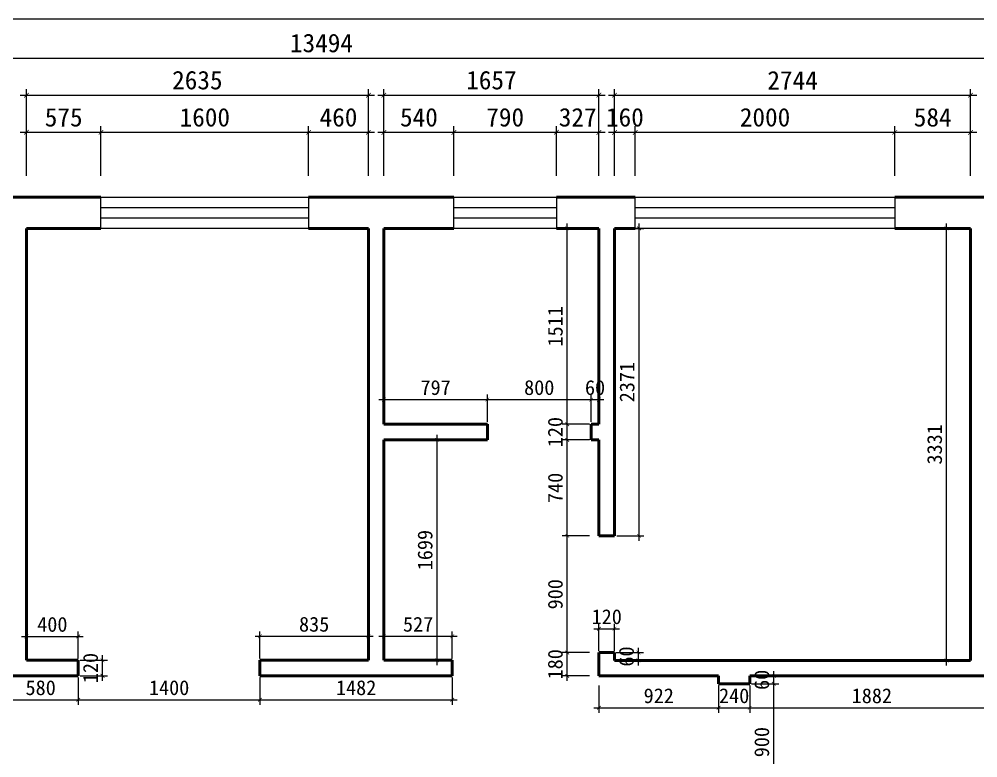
# Model space of a CAD drawing. Header units: millimetres. Extents: x 0 to 67000, y -21025 to -3421.
# Drawn here: x 7641 to 15028, y -12153 to -6458 of the extents above; entities that cross this region are included whole.
import ezdxf

# ---------------------------------------------------------------- set-up
doc = ezdxf.new("R2010")
doc.units = ezdxf.units.MM
doc.layers.get('0').update_dxf_attribs({"lineweight": 13})
for name, color, linetype in [('00图框', 7, 'Continuous'), ('SH-尺寸标注', 32, 'Continuous'), ('图框', 4, 'Continuous')]:
    doc.layers.add(name, color=color, linetype=linetype)
doc.layers.add('BS-非承重墙', color=7, linetype='Continuous', lineweight=50)
doc.layers.add('DS-门窗', color=7, linetype='Continuous', lineweight=13)
doc.styles.get("Standard").update_dxf_attribs({"font": 'SimSun.ttf'})
doc.dimstyles.new('D_16_1.5', dxfattribs={"dimtxt": 114.285719, "dimasz": 28.57143, "dimexe": 38.09524, "dimexo": 0, "dimgap": 0, "dimtad": 1, "dimdec": 0, "dimzin": 1, "dimdsep": 46, "dimtxsty": 'Standard', "dimblk": 'ARCHTICK', "dimcen": 0.09, "dimdle": 38.09524, "dimclrd": 252, "dimclre": 252, "dimclrt": 134, "dimadec": 0, "dimazin": 0, "dimtfac": 1, "dimtdec": 4, "dimtix": 1, "dimtmove": 2, "dimatfit": 3, "dimfxl": 171.428579, "dimfxlon": 1, "dimtolj": 1, "dimtzin": 0, "dimlwd": 9, "dimlwe": 9, "dimarcsym": 0})
doc.dimstyles.new('D_20_2.35', dxfattribs={"dimtxt": 142.857143, "dimasz": 35.714286, "dimexe": 47.619048, "dimexo": 0, "dimgap": 0, "dimtad": 1, "dimdec": 0, "dimzin": 1, "dimdsep": 46, "dimtxsty": 'Standard', "dimblk": 'ARCHTICK', "dimcen": 0.09, "dimdle": 47.619048, "dimclrd": 252, "dimclre": 252, "dimclrt": 134, "dimadec": 0, "dimazin": 0, "dimtfac": 1, "dimtdec": 4, "dimtix": 1, "dimtmove": 2, "dimatfit": 3, "dimfxl": 335.714273, "dimfxlon": 1, "dimtolj": 1, "dimtzin": 0, "dimlwd": 9, "dimlwe": 9, "dimarcsym": 0})

# ---------------------------------------------------------------- blocks, each defined once
blk = doc.blocks.new('_Frame133990009')
at = {"layer": '00图框', "color": 7, "linetype": 'Continuous', "ltscale": 2, "flags": 128}
blk.add_lwpolyline([(-39567, -30715), (-1, -30715), (-1, -2147), (-39567, -2147), (-39567, -30715)], dxfattribs=at)
blk = doc.blocks.new('WINDOW_04707b7ab295c4109f17f36e469b074f_8bf7001e8d1a4dbb83fa052754e9e71a')
at = {"layer": 'DS-门窗', "color": 60, "linetype": 'Continuous', "ltscale": 2}
for p, q in [((-1705, 5335), (-105, 5335)), ((-1705, 5095), (-1705, 5335)), ((-105, 5335), (-105, 5095)), ((-1705, 5255), (-105, 5255)), ((-1705, 5175), (-105, 5175)), ((-105, 5095), (-1705, 5095))]:
    blk.add_line(p, q, dxfattribs=at)
blk = doc.blocks.new('WINDOW_d84b6ebc0626bfc3fe963bb6747bbbc2_da16f9c558224019a64558b7d36323de')
at = {"layer": 'DS-门窗', "color": 60, "linetype": 'Continuous', "ltscale": 2}
for p, q in [((2412, 5335), (4412, 5335)), ((2412, 5095), (2412, 5335)), ((4412, 5335), (4412, 5095)), ((2412, 5255), (4412, 5255)), ((2412, 5175), (4412, 5175)), ((4412, 5095), (2412, 5095))]:
    blk.add_line(p, q, dxfattribs=at)
blk = doc.blocks.new('WINDOW_056332da3f0b9930f582464c6ce3c43e_68a109dd874d4c05a51f29bf0351cec9')
at = {"layer": 'DS-门窗', "color": 60, "linetype": 'Continuous', "ltscale": 2}
for p, q in [((1014.5935, 5335), (1804.5935, 5335)), ((1014.5935, 5095), (1014.5935, 5335)), ((1804.5935, 5335), (1804.5935, 5095)), ((1014.5935, 5255), (1804.5935, 5255)), ((1014.5935, 5175), (1804.5935, 5175)), ((1804.5935, 5095), (1014.5935, 5095))]:
    blk.add_line(p, q, dxfattribs=at)
blk = doc.blocks.new('_ArchTick')
at = {"color": 0, "linetype": 'ByBlock', "const_width": 0.15}
blk.add_lwpolyline([(-0.5, -0.5), (0.5, 0.5)], dxfattribs=at)
blk = doc.blocks.new('*D156')
at = {"layer": 'Defpoints', "color": 0}
for p in [(16717.8, -6757.8), (3223.6, -7093.5), (16717.8, -7093.5)]:
    blk.add_point(p, dxfattribs=at)
at = {"layer": 'SH-尺寸标注', "color": 252, "linetype": 'Continuous', "lineweight": 9}
for p, q in [((3223.6, -7093.5), (3223.6, -6710.2)), ((16717.8, -7093.5), (16717.8, -6710.2)), ((3175.9, -6757.8), (16765.4, -6757.8))]:
    blk.add_line(p, q, dxfattribs=at)
at = {"layer": 'SH-尺寸标注', "color": 252, "lineweight": 9, "xscale": 35.71428581050463, "yscale": 35.71428581050463, "zscale": 35.71428581050463, "rotation": 180}
blk.add_blockref('_ArchTick', (3223.6, -6757.8), dxfattribs=at)
at = {"layer": 'SH-尺寸标注', "color": 252, "lineweight": 9, "xscale": 35.71428581050463, "yscale": 35.71428581050463, "zscale": 35.71428581050463}
blk.add_blockref('_ArchTick', (16717.8, -6757.8), dxfattribs=at)
at = {"layer": 'SH-尺寸标注', "color": 134, "insert": (9970.7, -6642.5), "char_height": 142.86, "attachment_point": 5}
blk.add_mtext('\\A1;13494', dxfattribs=at)
blk = doc.blocks.new('*D142')
at = {"layer": 'Defpoints', "color": 0}
for p in [(10331.8, -7044.1), (7696.8, -7379.8), (10331.8, -7379.8)]:
    blk.add_point(p, dxfattribs=at)
at = {"layer": 'SH-尺寸标注', "color": 252, "linetype": 'Continuous', "lineweight": 9}
for p, q in [((7696.8, -7379.8), (7696.8, -6996.5)), ((10331.8, -7379.8), (10331.8, -6996.5)), ((7649.2, -7044.1), (10379.4, -7044.1))]:
    blk.add_line(p, q, dxfattribs=at)
at = {"layer": 'SH-尺寸标注', "color": 252, "lineweight": 9, "xscale": 35.71428581050463, "yscale": 35.71428581050463, "zscale": 35.71428581050463, "rotation": 180}
blk.add_blockref('_ArchTick', (7696.8, -7044.1), dxfattribs=at)
at = {"layer": 'SH-尺寸标注', "color": 252, "lineweight": 9, "xscale": 35.71428581050463, "yscale": 35.71428581050463, "zscale": 35.71428581050463}
blk.add_blockref('_ArchTick', (10331.8, -7044.1), dxfattribs=at)
at = {"layer": 'SH-尺寸标注', "color": 134, "insert": (9014.3, -6928.8), "char_height": 142.86, "attachment_point": 5}
blk.add_mtext('\\A1;2635', dxfattribs=at)
blk = doc.blocks.new('*D141')
at = {"layer": 'Defpoints', "color": 0}
for p in [(12108.8, -7044.1), (10451.8, -7379.8), (12108.8, -7379.8)]:
    blk.add_point(p, dxfattribs=at)
at = {"layer": 'SH-尺寸标注', "color": 252, "linetype": 'Continuous', "lineweight": 9}
for p, q in [((10451.8, -7379.8), (10451.8, -6996.5)), ((12108.8, -7379.8), (12108.8, -6996.5)), ((10404.2, -7044.1), (12156.4, -7044.1))]:
    blk.add_line(p, q, dxfattribs=at)
at = {"layer": 'SH-尺寸标注', "color": 252, "lineweight": 9, "xscale": 35.71428581050463, "yscale": 35.71428581050463, "zscale": 35.71428581050463, "rotation": 180}
blk.add_blockref('_ArchTick', (10451.8, -7044.1), dxfattribs=at)
at = {"layer": 'SH-尺寸标注', "color": 252, "lineweight": 9, "xscale": 35.71428581050463, "yscale": 35.71428581050463, "zscale": 35.71428581050463}
blk.add_blockref('_ArchTick', (12108.8, -7044.1), dxfattribs=at)
at = {"layer": 'SH-尺寸标注', "color": 134, "insert": (11280.3, -6928.8), "char_height": 142.86, "attachment_point": 5}
blk.add_mtext('\\A1;1657', dxfattribs=at)
blk = doc.blocks.new('*D140')
at = {"layer": 'Defpoints', "color": 0}
for p in [(14972.8, -7044.1), (12228.8, -7379.8), (14972.8, -7379.8)]:
    blk.add_point(p, dxfattribs=at)
at = {"layer": 'SH-尺寸标注', "color": 252, "linetype": 'Continuous', "lineweight": 9}
for p, q in [((12228.8, -7379.8), (12228.8, -6996.5)), ((14972.8, -7379.8), (14972.8, -6996.5)), ((12181.2, -7044.1), (15020.4, -7044.1))]:
    blk.add_line(p, q, dxfattribs=at)
at = {"layer": 'SH-尺寸标注', "color": 252, "lineweight": 9, "xscale": 35.71428581050463, "yscale": 35.71428581050463, "zscale": 35.71428581050463, "rotation": 180}
blk.add_blockref('_ArchTick', (12228.8, -7044.1), dxfattribs=at)
at = {"layer": 'SH-尺寸标注', "color": 252, "lineweight": 9, "xscale": 35.71428581050463, "yscale": 35.71428581050463, "zscale": 35.71428581050463}
blk.add_blockref('_ArchTick', (14972.8, -7044.1), dxfattribs=at)
at = {"layer": 'SH-尺寸标注', "color": 134, "insert": (13600.8, -6928.8), "char_height": 142.86, "attachment_point": 5}
blk.add_mtext('\\A1;2744', dxfattribs=at)
blk = doc.blocks.new('*D135')
at = {"layer": 'Defpoints', "color": 0}
for p in [(11864.8, -11341.5), (12036.2, -11341.5), (12036.2, -11521.5)]:
    blk.add_point(p, dxfattribs=at)
at = {"layer": 'SH-尺寸标注', "color": 252, "linetype": 'Continuous', "lineweight": 9}
for p, q in [((12036.2, -11341.5), (11826.7, -11341.5)), ((11864.8, -11559.6), (11864.8, -11303.4)), ((12036.2, -11521.5), (11826.7, -11521.5))]:
    blk.add_line(p, q, dxfattribs=at)
at = {"layer": 'SH-尺寸标注', "color": 252, "lineweight": 9, "xscale": 28.57142986910685, "yscale": 28.57142986910685, "zscale": 28.57142986910685}
for p, rotation in [((11864.8, -11341.5), 90), ((11864.8, -11521.5), 270)]:
    blk.add_blockref('_ArchTick', p, dxfattribs=dict(at, rotation=rotation))
at = {"layer": 'SH-尺寸标注', "color": 134, "insert": (11772.9, -11431.5), "char_height": 114.29, "attachment_point": 5, "rotation": 90}
blk.add_mtext('\\A1;180', dxfattribs=at)
blk = doc.blocks.new('*D134')
at = {"layer": 'Defpoints', "color": 0}
for p in [(11864.8, -10441.5), (12036.2, -10441.5), (12036.2, -11341.5)]:
    blk.add_point(p, dxfattribs=at)
at = {"layer": 'SH-尺寸标注', "color": 252, "linetype": 'Continuous', "lineweight": 9}
for p, q in [((11864.8, -11379.6), (11864.8, -10403.4)), ((12036.2, -10441.5), (11826.7, -10441.5)), ((12036.2, -11341.5), (11826.7, -11341.5))]:
    blk.add_line(p, q, dxfattribs=at)
at = {"layer": 'SH-尺寸标注', "color": 252, "lineweight": 9, "xscale": 28.57142986910685, "yscale": 28.57142986910685, "zscale": 28.57142986910685}
for p, rotation in [((11864.8, -10441.5), 90), ((11864.8, -11341.5), 270)]:
    blk.add_blockref('_ArchTick', p, dxfattribs=dict(at, rotation=rotation))
at = {"layer": 'SH-尺寸标注', "color": 134, "insert": (11772.9, -10891.5), "char_height": 114.29, "attachment_point": 5, "rotation": 90}
blk.add_mtext('\\A1;900', dxfattribs=at)
blk = doc.blocks.new('*D133')
at = {"layer": 'Defpoints', "color": 0}
for p in [(11864.8, -9701.5), (12036.2, -9701.5), (12036.2, -10441.5)]:
    blk.add_point(p, dxfattribs=at)
at = {"layer": 'SH-尺寸标注', "color": 252, "linetype": 'Continuous', "lineweight": 9}
for p, q in [((11864.8, -10479.6), (11864.8, -9663.4)), ((12036.2, -9701.5), (11826.7, -9701.5)), ((12036.2, -10441.5), (11826.7, -10441.5))]:
    blk.add_line(p, q, dxfattribs=at)
at = {"layer": 'SH-尺寸标注', "color": 252, "lineweight": 9, "xscale": 28.57142986910685, "yscale": 28.57142986910685, "zscale": 28.57142986910685}
for p, rotation in [((11864.8, -9701.5), 90), ((11864.8, -10441.5), 270)]:
    blk.add_blockref('_ArchTick', p, dxfattribs=dict(at, rotation=rotation))
at = {"layer": 'SH-尺寸标注', "color": 134, "insert": (11772.9, -10071.5), "char_height": 114.29, "attachment_point": 5, "rotation": 90}
blk.add_mtext('\\A1;740', dxfattribs=at)
blk = doc.blocks.new('*D132')
at = {"layer": 'Defpoints', "color": 0}
for p in [(11864.8, -9581.5), (12036.2, -9581.5), (12036.2, -9701.5)]:
    blk.add_point(p, dxfattribs=at)
at = {"layer": 'SH-尺寸标注', "color": 252, "linetype": 'Continuous', "lineweight": 9}
for p, q in [((12036.2, -9581.5), (11826.7, -9581.5)), ((11864.8, -9739.6), (11864.8, -9543.4)), ((12036.2, -9701.5), (11826.7, -9701.5))]:
    blk.add_line(p, q, dxfattribs=at)
at = {"layer": 'SH-尺寸标注', "color": 252, "lineweight": 9, "xscale": 28.57142986910685, "yscale": 28.57142986910685, "zscale": 28.57142986910685}
for p, rotation in [((11864.8, -9581.5), 90), ((11864.8, -9701.5), 270)]:
    blk.add_blockref('_ArchTick', p, dxfattribs=dict(at, rotation=rotation))
at = {"layer": 'SH-尺寸标注', "color": 134, "insert": (11772.9, -9641.5), "char_height": 114.29, "attachment_point": 5, "rotation": 90}
blk.add_mtext('\\A1;120', dxfattribs=at)
blk = doc.blocks.new('*D131')
at = {"layer": 'Defpoints', "color": 0}
for p in [(11864.8, -8070.5), (12036.2, -8070.5), (12036.2, -9581.5)]:
    blk.add_point(p, dxfattribs=at)
at = {"layer": 'SH-尺寸标注', "color": 252, "linetype": 'Continuous', "lineweight": 9}
for p, q in [((11864.8, -9619.6), (11864.8, -8032.4)), ((12036.2, -8070.5), (11826.7, -8070.5)), ((12036.2, -9581.5), (11826.7, -9581.5))]:
    blk.add_line(p, q, dxfattribs=at)
at = {"layer": 'SH-尺寸标注', "color": 252, "lineweight": 9, "xscale": 28.57142986910685, "yscale": 28.57142986910685, "zscale": 28.57142986910685}
for p, rotation in [((11864.8, -8070.5), 90), ((11864.8, -9581.5), 270)]:
    blk.add_blockref('_ArchTick', p, dxfattribs=dict(at, rotation=rotation))
at = {"layer": 'SH-尺寸标注', "color": 134, "insert": (11772.9, -8826), "char_height": 114.29, "attachment_point": 5, "rotation": 90}
blk.add_mtext('\\A1;1511', dxfattribs=at)
blk = doc.blocks.new('*D130')
at = {"layer": 'Defpoints', "color": 0}
for p in [(12241.6, -11341.5), (12413, -11341.5), (12241.6, -11401.5)]:
    blk.add_point(p, dxfattribs=at)
at = {"layer": 'SH-尺寸标注', "color": 252, "linetype": 'Continuous', "lineweight": 9}
for p, q in [((12241.6, -11341.5), (12451.1, -11341.5)), ((12413, -11439.6), (12413, -11303.4)), ((12241.6, -11401.5), (12451.1, -11401.5))]:
    blk.add_line(p, q, dxfattribs=at)
at = {"layer": 'SH-尺寸标注', "color": 252, "lineweight": 9, "xscale": 28.57142986910685, "yscale": 28.57142986910685, "zscale": 28.57142986910685}
for p, rotation in [((12413, -11341.5), 90), ((12413, -11401.5), 270)]:
    blk.add_blockref('_ArchTick', p, dxfattribs=dict(at, rotation=rotation))
at = {"layer": 'SH-尺寸标注', "color": 134, "insert": (12321.1, -11371.5), "char_height": 114.29, "attachment_point": 5, "rotation": 90}
blk.add_mtext('\\A1;60', dxfattribs=at)
blk = doc.blocks.new('*D129')
at = {"layer": 'Defpoints', "color": 0}
for p in [(10689.9, -9701.5), (10861.3, -9701.5), (10689.9, -11400.5)]:
    blk.add_point(p, dxfattribs=at)
at = {"layer": 'SH-尺寸标注', "color": 252, "linetype": 'Continuous', "lineweight": 9}
for p, q in [((10861.3, -11438.6), (10861.3, -9663.4)), ((10689.9, -9701.5), (10899.4, -9701.5)), ((10689.9, -11400.5), (10899.4, -11400.5))]:
    blk.add_line(p, q, dxfattribs=at)
at = {"layer": 'SH-尺寸标注', "color": 252, "lineweight": 9, "xscale": 28.57142986910685, "yscale": 28.57142986910685, "zscale": 28.57142986910685}
for p, rotation in [((10861.3, -9701.5), 90), ((10861.3, -11400.5), 270)]:
    blk.add_blockref('_ArchTick', p, dxfattribs=dict(at, rotation=rotation))
at = {"layer": 'SH-尺寸标注', "color": 134, "insert": (10769.4, -10551), "char_height": 114.29, "attachment_point": 5, "rotation": 90}
blk.add_mtext('\\A1;1699', dxfattribs=at)
blk = doc.blocks.new('*D128')
at = {"layer": 'Defpoints', "color": 0}
for p in [(12246.4, -8070.5), (12417.8, -8070.5), (12246.4, -10441.5)]:
    blk.add_point(p, dxfattribs=at)
at = {"layer": 'SH-尺寸标注', "color": 252, "linetype": 'Continuous', "lineweight": 9}
for p, q in [((12417.8, -10479.6), (12417.8, -8032.4)), ((12246.4, -8070.5), (12455.9, -8070.5)), ((12246.4, -10441.5), (12455.9, -10441.5))]:
    blk.add_line(p, q, dxfattribs=at)
at = {"layer": 'SH-尺寸标注', "color": 252, "lineweight": 9, "xscale": 28.57142986910685, "yscale": 28.57142986910685, "zscale": 28.57142986910685}
for p, rotation in [((12417.8, -8070.5), 90), ((12417.8, -10441.5), 270)]:
    blk.add_blockref('_ArchTick', p, dxfattribs=dict(at, rotation=rotation))
at = {"layer": 'SH-尺寸标注', "color": 134, "insert": (12325.9, -9256), "char_height": 114.29, "attachment_point": 5, "rotation": 90}
blk.add_mtext('\\A1;2371', dxfattribs=at)
blk = doc.blocks.new('*D126')
at = {"layer": 'Defpoints', "color": 0}
for p in [(13284.6, -11581.5), (13456, -11581.5), (13284.6, -12481.5)]:
    blk.add_point(p, dxfattribs=at)
at = {"layer": 'SH-尺寸标注', "color": 252, "linetype": 'Continuous', "lineweight": 9}
for p, q in [((13284.6, -11581.5), (13494.1, -11581.5)), ((13456, -12519.6), (13456, -11543.4)), ((13284.6, -12481.5), (13494.1, -12481.5))]:
    blk.add_line(p, q, dxfattribs=at)
at = {"layer": 'SH-尺寸标注', "color": 252, "lineweight": 9, "xscale": 28.57142986910685, "yscale": 28.57142986910685, "zscale": 28.57142986910685}
for p, rotation in [((13456, -11581.5), 90), ((13456, -12481.5), 270)]:
    blk.add_blockref('_ArchTick', p, dxfattribs=dict(at, rotation=rotation))
at = {"layer": 'SH-尺寸标注', "color": 134, "insert": (13364, -12031.5), "char_height": 114.29, "attachment_point": 5, "rotation": 90}
blk.add_mtext('\\A1;900', dxfattribs=at)
blk = doc.blocks.new('*D125')
at = {"layer": 'Defpoints', "color": 0}
for p in [(13284.6, -11521.5), (13456, -11521.5), (13284.6, -11581.5)]:
    blk.add_point(p, dxfattribs=at)
at = {"layer": 'SH-尺寸标注', "color": 252, "linetype": 'Continuous', "lineweight": 9}
for p, q in [((13284.6, -11521.5), (13494.1, -11521.5)), ((13456, -11619.6), (13456, -11483.4)), ((13284.6, -11581.5), (13494.1, -11581.5))]:
    blk.add_line(p, q, dxfattribs=at)
at = {"layer": 'SH-尺寸标注', "color": 252, "lineweight": 9, "xscale": 28.57142986910685, "yscale": 28.57142986910685, "zscale": 28.57142986910685}
for p, rotation in [((13456, -11521.5), 90), ((13456, -11581.5), 270)]:
    blk.add_blockref('_ArchTick', p, dxfattribs=dict(at, rotation=rotation))
at = {"layer": 'SH-尺寸标注', "color": 134, "insert": (13364, -11551.5), "char_height": 114.29, "attachment_point": 5, "rotation": 90}
blk.add_mtext('\\A1;60', dxfattribs=at)
blk = doc.blocks.new('*D123')
at = {"layer": 'Defpoints', "color": 0}
for p in [(14787.7, -8070.5), (14959.1, -8070.5), (14959.1, -11401.5)]:
    blk.add_point(p, dxfattribs=at)
at = {"layer": 'SH-尺寸标注', "color": 252, "linetype": 'Continuous', "lineweight": 9}
for p, q in [((14787.7, -11439.6), (14787.7, -8032.4)), ((14959.1, -8070.5), (14749.6, -8070.5)), ((14959.1, -11401.5), (14749.6, -11401.5))]:
    blk.add_line(p, q, dxfattribs=at)
at = {"layer": 'SH-尺寸标注', "color": 252, "lineweight": 9, "xscale": 28.57142986910685, "yscale": 28.57142986910685, "zscale": 28.57142986910685}
for p, rotation in [((14787.7, -8070.5), 90), ((14787.7, -11401.5), 270)]:
    blk.add_blockref('_ArchTick', p, dxfattribs=dict(at, rotation=rotation))
at = {"layer": 'SH-尺寸标注', "color": 134, "insert": (14695.7, -9736), "char_height": 114.29, "attachment_point": 5, "rotation": 90}
blk.add_mtext('\\A1;3331', dxfattribs=at)
blk = doc.blocks.new('*D119')
at = {"layer": 'Defpoints', "color": 0}
for p in [(8112, -11400.5), (8283.5, -11400.5), (8112, -11520.5)]:
    blk.add_point(p, dxfattribs=at)
at = {"layer": 'SH-尺寸标注', "color": 252, "linetype": 'Continuous', "lineweight": 9}
for p, q in [((8283.5, -11558.6), (8283.5, -11362.4)), ((8112, -11400.5), (8321.6, -11400.5)), ((8112, -11520.5), (8321.6, -11520.5))]:
    blk.add_line(p, q, dxfattribs=at)
at = {"layer": 'SH-尺寸标注', "color": 252, "lineweight": 9, "xscale": 28.57142986910685, "yscale": 28.57142986910685, "zscale": 28.57142986910685}
for p, rotation in [((8283.5, -11400.5), 90), ((8283.5, -11520.5), 270)]:
    blk.add_blockref('_ArchTick', p, dxfattribs=dict(at, rotation=rotation))
at = {"layer": 'SH-尺寸标注', "color": 134, "insert": (8191.5, -11460.5), "char_height": 114.29, "attachment_point": 5, "rotation": 90}
blk.add_mtext('\\A1;120', dxfattribs=at)
blk = doc.blocks.new('*D115')
at = {"layer": 'Defpoints', "color": 0}
for p in [(7516.8, -11533.3), (8096.8, -11533.3), (8096.8, -11704.7)]:
    blk.add_point(p, dxfattribs=at)
at = {"layer": 'SH-尺寸标注', "color": 252, "linetype": 'Continuous', "lineweight": 9}
for p, q in [((7516.8, -11533.3), (7516.8, -11742.8)), ((8096.8, -11533.3), (8096.8, -11742.8)), ((7478.7, -11704.7), (8134.9, -11704.7))]:
    blk.add_line(p, q, dxfattribs=at)
at = {"layer": 'SH-尺寸标注', "color": 252, "lineweight": 9, "xscale": 28.57142986910685, "yscale": 28.57142986910685, "zscale": 28.57142986910685, "rotation": 180}
blk.add_blockref('_ArchTick', (7516.8, -11704.7), dxfattribs=at)
at = {"layer": 'SH-尺寸标注', "color": 252, "lineweight": 9, "xscale": 28.57142986910685, "yscale": 28.57142986910685, "zscale": 28.57142986910685}
blk.add_blockref('_ArchTick', (8096.8, -11704.7), dxfattribs=at)
at = {"layer": 'SH-尺寸标注', "color": 134, "insert": (7806.8, -11612.7), "char_height": 114.29, "attachment_point": 5}
blk.add_mtext('\\A1;580', dxfattribs=at)
blk = doc.blocks.new('*D114')
at = {"layer": 'Defpoints', "color": 0}
for p in [(8096.8, -11533.3), (9496.8, -11533.3), (9496.8, -11704.7)]:
    blk.add_point(p, dxfattribs=at)
at = {"layer": 'SH-尺寸标注', "color": 252, "linetype": 'Continuous', "lineweight": 9}
for p, q in [((8096.8, -11533.3), (8096.8, -11742.8)), ((9496.8, -11533.3), (9496.8, -11742.8)), ((8058.7, -11704.7), (9534.9, -11704.7))]:
    blk.add_line(p, q, dxfattribs=at)
at = {"layer": 'SH-尺寸标注', "color": 252, "lineweight": 9, "xscale": 28.57142986910685, "yscale": 28.57142986910685, "zscale": 28.57142986910685, "rotation": 180}
blk.add_blockref('_ArchTick', (8096.8, -11704.7), dxfattribs=at)
at = {"layer": 'SH-尺寸标注', "color": 252, "lineweight": 9, "xscale": 28.57142986910685, "yscale": 28.57142986910685, "zscale": 28.57142986910685}
blk.add_blockref('_ArchTick', (9496.8, -11704.7), dxfattribs=at)
at = {"layer": 'SH-尺寸标注', "color": 134, "insert": (8796.8, -11612.7), "char_height": 114.29, "attachment_point": 5}
blk.add_mtext('\\A1;1400', dxfattribs=at)
blk = doc.blocks.new('*D113')
at = {"layer": 'Defpoints', "color": 0}
for p in [(9496.8, -11533.3), (10978.8, -11533.3), (10978.8, -11704.7)]:
    blk.add_point(p, dxfattribs=at)
at = {"layer": 'SH-尺寸标注', "color": 252, "linetype": 'Continuous', "lineweight": 9}
for p, q in [((9496.8, -11533.3), (9496.8, -11742.8)), ((10978.8, -11533.3), (10978.8, -11742.8)), ((9458.7, -11704.7), (11016.9, -11704.7))]:
    blk.add_line(p, q, dxfattribs=at)
at = {"layer": 'SH-尺寸标注', "color": 252, "lineweight": 9, "xscale": 28.57142986910685, "yscale": 28.57142986910685, "zscale": 28.57142986910685, "rotation": 180}
blk.add_blockref('_ArchTick', (9496.8, -11704.7), dxfattribs=at)
at = {"layer": 'SH-尺寸标注', "color": 252, "lineweight": 9, "xscale": 28.57142986910685, "yscale": 28.57142986910685, "zscale": 28.57142986910685}
blk.add_blockref('_ArchTick', (10978.8, -11704.7), dxfattribs=at)
at = {"layer": 'SH-尺寸标注', "color": 134, "insert": (10237.8, -11612.7), "char_height": 114.29, "attachment_point": 5}
blk.add_mtext('\\A1;1482', dxfattribs=at)
blk = doc.blocks.new('*D112')
at = {"layer": 'Defpoints', "color": 0}
for p in [(10331.8, -11215.6), (9496.8, -11387), (10331.8, -11387)]:
    blk.add_point(p, dxfattribs=at)
at = {"layer": 'SH-尺寸标注', "color": 252, "linetype": 'Continuous', "lineweight": 9}
for p, q in [((9458.7, -11215.6), (10369.9, -11215.6)), ((9496.8, -11387), (9496.8, -11177.5)), ((10331.8, -11387), (10331.8, -11177.5))]:
    blk.add_line(p, q, dxfattribs=at)
at = {"layer": 'SH-尺寸标注', "color": 252, "lineweight": 9, "xscale": 28.57142986910685, "yscale": 28.57142986910685, "zscale": 28.57142986910685, "rotation": 180}
blk.add_blockref('_ArchTick', (9496.8, -11215.6), dxfattribs=at)
at = {"layer": 'SH-尺寸标注', "color": 252, "lineweight": 9, "xscale": 28.57142986910685, "yscale": 28.57142986910685, "zscale": 28.57142986910685}
blk.add_blockref('_ArchTick', (10331.8, -11215.6), dxfattribs=at)
at = {"layer": 'SH-尺寸标注', "color": 134, "insert": (9914.3, -11123.6), "char_height": 114.29, "attachment_point": 5}
blk.add_mtext('\\A1;835', dxfattribs=at)
blk = doc.blocks.new('*D111')
at = {"layer": 'Defpoints', "color": 0}
for p in [(10978.8, -11215.6), (10451.8, -11387), (10978.8, -11387)]:
    blk.add_point(p, dxfattribs=at)
at = {"layer": 'SH-尺寸标注', "color": 252, "linetype": 'Continuous', "lineweight": 9}
for p, q in [((10413.7, -11215.6), (11016.9, -11215.6)), ((10451.8, -11387), (10451.8, -11177.5)), ((10978.8, -11387), (10978.8, -11177.5))]:
    blk.add_line(p, q, dxfattribs=at)
at = {"layer": 'SH-尺寸标注', "color": 252, "lineweight": 9, "xscale": 28.57142986910685, "yscale": 28.57142986910685, "zscale": 28.57142986910685, "rotation": 180}
blk.add_blockref('_ArchTick', (10451.8, -11215.6), dxfattribs=at)
at = {"layer": 'SH-尺寸标注', "color": 252, "lineweight": 9, "xscale": 28.57142986910685, "yscale": 28.57142986910685, "zscale": 28.57142986910685}
blk.add_blockref('_ArchTick', (10978.8, -11215.6), dxfattribs=at)
at = {"layer": 'SH-尺寸标注', "color": 134, "insert": (10715.3, -11123.6), "char_height": 114.29, "attachment_point": 5}
blk.add_mtext('\\A1;527', dxfattribs=at)
blk = doc.blocks.new('*D109')
at = {"layer": 'Defpoints', "color": 0}
for p in [(8096.8, -11216.4), (7696.8, -11387.8), (8096.8, -11387.8)]:
    blk.add_point(p, dxfattribs=at)
at = {"layer": 'SH-尺寸标注', "color": 252, "linetype": 'Continuous', "lineweight": 9}
for p, q in [((7658.7, -11216.4), (8134.9, -11216.4)), ((7696.8, -11387.8), (7696.8, -11178.3)), ((8096.8, -11387.8), (8096.8, -11178.3))]:
    blk.add_line(p, q, dxfattribs=at)
at = {"layer": 'SH-尺寸标注', "color": 252, "lineweight": 9, "xscale": 28.57142986910685, "yscale": 28.57142986910685, "zscale": 28.57142986910685, "rotation": 180}
blk.add_blockref('_ArchTick', (7696.8, -11216.4), dxfattribs=at)
at = {"layer": 'SH-尺寸标注', "color": 252, "lineweight": 9, "xscale": 28.57142986910685, "yscale": 28.57142986910685, "zscale": 28.57142986910685}
blk.add_blockref('_ArchTick', (8096.8, -11216.4), dxfattribs=at)
at = {"layer": 'SH-尺寸标注', "color": 134, "insert": (7896.8, -11124.4), "char_height": 114.29, "attachment_point": 5}
blk.add_mtext('\\A1;400', dxfattribs=at)
blk = doc.blocks.new('*D101')
at = {"layer": 'Defpoints', "color": 0}
for p in [(12108.8, -11595.4), (13030.8, -11595.4), (13030.8, -11766.8)]:
    blk.add_point(p, dxfattribs=at)
at = {"layer": 'SH-尺寸标注', "color": 252, "linetype": 'Continuous', "lineweight": 9}
for p, q in [((12108.8, -11595.4), (12108.8, -11804.9)), ((13030.8, -11595.4), (13030.8, -11804.9)), ((12070.7, -11766.8), (13068.9, -11766.8))]:
    blk.add_line(p, q, dxfattribs=at)
at = {"layer": 'SH-尺寸标注', "color": 252, "lineweight": 9, "xscale": 28.57142986910685, "yscale": 28.57142986910685, "zscale": 28.57142986910685, "rotation": 180}
blk.add_blockref('_ArchTick', (12108.8, -11766.8), dxfattribs=at)
at = {"layer": 'SH-尺寸标注', "color": 252, "lineweight": 9, "xscale": 28.57142986910685, "yscale": 28.57142986910685, "zscale": 28.57142986910685}
blk.add_blockref('_ArchTick', (13030.8, -11766.8), dxfattribs=at)
at = {"layer": 'SH-尺寸标注', "color": 134, "insert": (12569.8, -11674.8), "char_height": 114.29, "attachment_point": 5}
blk.add_mtext('\\A1;922', dxfattribs=at)
blk = doc.blocks.new('*D100')
at = {"layer": 'Defpoints', "color": 0}
for p in [(13030.8, -11595.4), (13270.8, -11595.4), (13270.8, -11766.8)]:
    blk.add_point(p, dxfattribs=at)
at = {"layer": 'SH-尺寸标注', "color": 252, "linetype": 'Continuous', "lineweight": 9}
for p, q in [((13030.8, -11595.4), (13030.8, -11804.9)), ((13270.8, -11595.4), (13270.8, -11804.9)), ((12992.7, -11766.8), (13308.9, -11766.8))]:
    blk.add_line(p, q, dxfattribs=at)
at = {"layer": 'SH-尺寸标注', "color": 252, "lineweight": 9, "xscale": 28.57142986910685, "yscale": 28.57142986910685, "zscale": 28.57142986910685, "rotation": 180}
blk.add_blockref('_ArchTick', (13030.8, -11766.8), dxfattribs=at)
at = {"layer": 'SH-尺寸标注', "color": 252, "lineweight": 9, "xscale": 28.57142986910685, "yscale": 28.57142986910685, "zscale": 28.57142986910685}
blk.add_blockref('_ArchTick', (13270.8, -11766.8), dxfattribs=at)
at = {"layer": 'SH-尺寸标注', "color": 134, "insert": (13150.8, -11674.8), "char_height": 114.29, "attachment_point": 5}
blk.add_mtext('\\A1;240', dxfattribs=at)
blk = doc.blocks.new('*D99')
at = {"layer": 'Defpoints', "color": 0}
for p in [(13270.8, -11595.4), (15152.8, -11595.4), (15152.8, -11766.8)]:
    blk.add_point(p, dxfattribs=at)
at = {"layer": 'SH-尺寸标注', "color": 252, "linetype": 'Continuous', "lineweight": 9}
for p, q in [((13270.8, -11595.4), (13270.8, -11804.9)), ((15152.8, -11595.4), (15152.8, -11804.9)), ((13232.7, -11766.8), (15190.9, -11766.8))]:
    blk.add_line(p, q, dxfattribs=at)
at = {"layer": 'SH-尺寸标注', "color": 252, "lineweight": 9, "xscale": 28.57142986910685, "yscale": 28.57142986910685, "zscale": 28.57142986910685, "rotation": 180}
blk.add_blockref('_ArchTick', (13270.8, -11766.8), dxfattribs=at)
at = {"layer": 'SH-尺寸标注', "color": 252, "lineweight": 9, "xscale": 28.57142986910685, "yscale": 28.57142986910685, "zscale": 28.57142986910685}
blk.add_blockref('_ArchTick', (15152.8, -11766.8), dxfattribs=at)
at = {"layer": 'SH-尺寸标注', "color": 134, "insert": (14211.8, -11674.8), "char_height": 114.29, "attachment_point": 5}
blk.add_mtext('\\A1;1882', dxfattribs=at)
blk = doc.blocks.new('*D90')
at = {"layer": 'Defpoints', "color": 0}
for p in [(11248.8, -9390.8), (10451.8, -9562.2), (11248.8, -9562.2)]:
    blk.add_point(p, dxfattribs=at)
at = {"layer": 'SH-尺寸标注', "color": 252, "linetype": 'Continuous', "lineweight": 9}
for p, q in [((10451.8, -9562.2), (10451.8, -9352.7)), ((11248.8, -9562.2), (11248.8, -9352.7)), ((10413.7, -9390.8), (11286.9, -9390.8))]:
    blk.add_line(p, q, dxfattribs=at)
at = {"layer": 'SH-尺寸标注', "color": 252, "lineweight": 9, "xscale": 28.57142986910685, "yscale": 28.57142986910685, "zscale": 28.57142986910685, "rotation": 180}
blk.add_blockref('_ArchTick', (10451.8, -9390.8), dxfattribs=at)
at = {"layer": 'SH-尺寸标注', "color": 252, "lineweight": 9, "xscale": 28.57142986910685, "yscale": 28.57142986910685, "zscale": 28.57142986910685}
blk.add_blockref('_ArchTick', (11248.8, -9390.8), dxfattribs=at)
at = {"layer": 'SH-尺寸标注', "color": 134, "insert": (10850.3, -9298.8), "char_height": 114.29, "attachment_point": 5}
blk.add_mtext('\\A1;797', dxfattribs=at)
blk = doc.blocks.new('*D89')
at = {"layer": 'Defpoints', "color": 0}
for p in [(12048.8, -9390.8), (11248.8, -9562.2), (12048.8, -9562.2)]:
    blk.add_point(p, dxfattribs=at)
at = {"layer": 'SH-尺寸标注', "color": 252, "linetype": 'Continuous', "lineweight": 9}
for p, q in [((11248.8, -9562.2), (11248.8, -9352.7)), ((12048.8, -9562.2), (12048.8, -9352.7)), ((11210.7, -9390.8), (12086.9, -9390.8))]:
    blk.add_line(p, q, dxfattribs=at)
at = {"layer": 'SH-尺寸标注', "color": 252, "lineweight": 9, "xscale": 28.57142986910685, "yscale": 28.57142986910685, "zscale": 28.57142986910685, "rotation": 180}
blk.add_blockref('_ArchTick', (11248.8, -9390.8), dxfattribs=at)
at = {"layer": 'SH-尺寸标注', "color": 252, "lineweight": 9, "xscale": 28.57142986910685, "yscale": 28.57142986910685, "zscale": 28.57142986910685}
blk.add_blockref('_ArchTick', (12048.8, -9390.8), dxfattribs=at)
at = {"layer": 'SH-尺寸标注', "color": 134, "insert": (11648.8, -9298.8), "char_height": 114.29, "attachment_point": 5}
blk.add_mtext('\\A1;800', dxfattribs=at)
blk = doc.blocks.new('*D88')
at = {"layer": 'Defpoints', "color": 0}
for p in [(12108.8, -9390.8), (12048.8, -9562.2), (12108.8, -9562.2)]:
    blk.add_point(p, dxfattribs=at)
at = {"layer": 'SH-尺寸标注', "color": 252, "linetype": 'Continuous', "lineweight": 9}
for p, q in [((12048.8, -9562.2), (12048.8, -9352.7)), ((12108.8, -9562.2), (12108.8, -9352.7)), ((12010.7, -9390.8), (12146.9, -9390.8))]:
    blk.add_line(p, q, dxfattribs=at)
at = {"layer": 'SH-尺寸标注', "color": 252, "lineweight": 9, "xscale": 28.57142986910685, "yscale": 28.57142986910685, "zscale": 28.57142986910685, "rotation": 180}
blk.add_blockref('_ArchTick', (12048.8, -9390.8), dxfattribs=at)
at = {"layer": 'SH-尺寸标注', "color": 252, "lineweight": 9, "xscale": 28.57142986910685, "yscale": 28.57142986910685, "zscale": 28.57142986910685}
blk.add_blockref('_ArchTick', (12108.8, -9390.8), dxfattribs=at)
at = {"layer": 'SH-尺寸标注', "color": 134, "insert": (12078.8, -9298.8), "char_height": 114.29, "attachment_point": 5}
blk.add_mtext('\\A1;60', dxfattribs=at)
blk = doc.blocks.new('*D87')
at = {"layer": 'Defpoints', "color": 0}
for p in [(12228.8, -11157.3), (12108.8, -11328.8), (12228.8, -11328.8)]:
    blk.add_point(p, dxfattribs=at)
at = {"layer": 'SH-尺寸标注', "color": 252, "linetype": 'Continuous', "lineweight": 9}
for p, q in [((12108.8, -11328.8), (12108.8, -11119.2)), ((12228.8, -11328.8), (12228.8, -11119.2)), ((12070.7, -11157.3), (12266.9, -11157.3))]:
    blk.add_line(p, q, dxfattribs=at)
at = {"layer": 'SH-尺寸标注', "color": 252, "lineweight": 9, "xscale": 28.57142986910685, "yscale": 28.57142986910685, "zscale": 28.57142986910685, "rotation": 180}
blk.add_blockref('_ArchTick', (12108.8, -11157.3), dxfattribs=at)
at = {"layer": 'SH-尺寸标注', "color": 252, "lineweight": 9, "xscale": 28.57142986910685, "yscale": 28.57142986910685, "zscale": 28.57142986910685}
blk.add_blockref('_ArchTick', (12228.8, -11157.3), dxfattribs=at)
at = {"layer": 'SH-尺寸标注', "color": 134, "insert": (12168.8, -11065.4), "char_height": 114.29, "attachment_point": 5}
blk.add_mtext('\\A1;120', dxfattribs=at)
blk = doc.blocks.new('*D79')
at = {"layer": 'Defpoints', "color": 0}
for p in [(8271.8, -7330.3), (7696.8, -7666.1), (8271.8, -7666.1)]:
    blk.add_point(p, dxfattribs=at)
at = {"layer": 'SH-尺寸标注', "color": 252, "linetype": 'Continuous', "lineweight": 9}
for p, q in [((7696.8, -7666.1), (7696.8, -7282.7)), ((8271.8, -7666.1), (8271.8, -7282.7)), ((7649.2, -7330.3), (8319.4, -7330.3))]:
    blk.add_line(p, q, dxfattribs=at)
at = {"layer": 'SH-尺寸标注', "color": 252, "lineweight": 9, "xscale": 35.71428581050463, "yscale": 35.71428581050463, "zscale": 35.71428581050463, "rotation": 180}
blk.add_blockref('_ArchTick', (7696.8, -7330.3), dxfattribs=at)
at = {"layer": 'SH-尺寸标注', "color": 252, "lineweight": 9, "xscale": 35.71428581050463, "yscale": 35.71428581050463, "zscale": 35.71428581050463}
blk.add_blockref('_ArchTick', (8271.8, -7330.3), dxfattribs=at)
at = {"layer": 'SH-尺寸标注', "color": 134, "insert": (7984.3, -7215.1), "char_height": 142.86, "attachment_point": 5}
blk.add_mtext('\\A1;575', dxfattribs=at)
blk = doc.blocks.new('*D78')
at = {"layer": 'Defpoints', "color": 0}
for p in [(9871.8, -7330.3), (8271.8, -7666.1), (9871.8, -7666.1)]:
    blk.add_point(p, dxfattribs=at)
at = {"layer": 'SH-尺寸标注', "color": 252, "linetype": 'Continuous', "lineweight": 9}
for p, q in [((8271.8, -7666.1), (8271.8, -7282.7)), ((9871.8, -7666.1), (9871.8, -7282.7)), ((8224.2, -7330.3), (9919.4, -7330.3))]:
    blk.add_line(p, q, dxfattribs=at)
at = {"layer": 'SH-尺寸标注', "color": 252, "lineweight": 9, "xscale": 35.71428581050463, "yscale": 35.71428581050463, "zscale": 35.71428581050463, "rotation": 180}
blk.add_blockref('_ArchTick', (8271.8, -7330.3), dxfattribs=at)
at = {"layer": 'SH-尺寸标注', "color": 252, "lineweight": 9, "xscale": 35.71428581050463, "yscale": 35.71428581050463, "zscale": 35.71428581050463}
blk.add_blockref('_ArchTick', (9871.8, -7330.3), dxfattribs=at)
at = {"layer": 'SH-尺寸标注', "color": 134, "insert": (9071.8, -7215.1), "char_height": 142.86, "attachment_point": 5}
blk.add_mtext('\\A1;1600', dxfattribs=at)
blk = doc.blocks.new('*D77')
at = {"layer": 'Defpoints', "color": 0}
for p in [(10331.8, -7330.3), (9871.8, -7666.1), (10331.8, -7666.1)]:
    blk.add_point(p, dxfattribs=at)
at = {"layer": 'SH-尺寸标注', "color": 252, "linetype": 'Continuous', "lineweight": 9}
for p, q in [((9871.8, -7666.1), (9871.8, -7282.7)), ((10331.8, -7666.1), (10331.8, -7282.7)), ((9824.2, -7330.3), (10379.4, -7330.3))]:
    blk.add_line(p, q, dxfattribs=at)
at = {"layer": 'SH-尺寸标注', "color": 252, "lineweight": 9, "xscale": 35.71428581050463, "yscale": 35.71428581050463, "zscale": 35.71428581050463, "rotation": 180}
blk.add_blockref('_ArchTick', (9871.8, -7330.3), dxfattribs=at)
at = {"layer": 'SH-尺寸标注', "color": 252, "lineweight": 9, "xscale": 35.71428581050463, "yscale": 35.71428581050463, "zscale": 35.71428581050463}
blk.add_blockref('_ArchTick', (10331.8, -7330.3), dxfattribs=at)
at = {"layer": 'SH-尺寸标注', "color": 134, "insert": (10101.8, -7215.1), "char_height": 142.86, "attachment_point": 5}
blk.add_mtext('\\A1;460', dxfattribs=at)
blk = doc.blocks.new('*D76')
at = {"layer": 'Defpoints', "color": 0}
for p in [(10991.4, -7330.3), (10451.8, -7666.1), (10991.4, -7666.1)]:
    blk.add_point(p, dxfattribs=at)
at = {"layer": 'SH-尺寸标注', "color": 252, "linetype": 'Continuous', "lineweight": 9}
for p, q in [((10451.8, -7666.1), (10451.8, -7282.7)), ((10991.4, -7666.1), (10991.4, -7282.7)), ((10404.2, -7330.3), (11039, -7330.3))]:
    blk.add_line(p, q, dxfattribs=at)
at = {"layer": 'SH-尺寸标注', "color": 252, "lineweight": 9, "xscale": 35.71428581050463, "yscale": 35.71428581050463, "zscale": 35.71428581050463, "rotation": 180}
blk.add_blockref('_ArchTick', (10451.8, -7330.3), dxfattribs=at)
at = {"layer": 'SH-尺寸标注', "color": 252, "lineweight": 9, "xscale": 35.71428581050463, "yscale": 35.71428581050463, "zscale": 35.71428581050463}
blk.add_blockref('_ArchTick', (10991.4, -7330.3), dxfattribs=at)
at = {"layer": 'SH-尺寸标注', "color": 134, "insert": (10721.6, -7215.1), "char_height": 142.86, "attachment_point": 5}
blk.add_mtext('\\A1;540', dxfattribs=at)
blk = doc.blocks.new('*D75')
at = {"layer": 'Defpoints', "color": 0}
for p in [(11781.4, -7330.3), (10991.4, -7666.1), (11781.4, -7666.1)]:
    blk.add_point(p, dxfattribs=at)
at = {"layer": 'SH-尺寸标注', "color": 252, "linetype": 'Continuous', "lineweight": 9}
for p, q in [((10991.4, -7666.1), (10991.4, -7282.7)), ((11781.4, -7666.1), (11781.4, -7282.7)), ((10943.8, -7330.3), (11829, -7330.3))]:
    blk.add_line(p, q, dxfattribs=at)
at = {"layer": 'SH-尺寸标注', "color": 252, "lineweight": 9, "xscale": 35.71428581050463, "yscale": 35.71428581050463, "zscale": 35.71428581050463, "rotation": 180}
blk.add_blockref('_ArchTick', (10991.4, -7330.3), dxfattribs=at)
at = {"layer": 'SH-尺寸标注', "color": 252, "lineweight": 9, "xscale": 35.71428581050463, "yscale": 35.71428581050463, "zscale": 35.71428581050463}
blk.add_blockref('_ArchTick', (11781.4, -7330.3), dxfattribs=at)
at = {"layer": 'SH-尺寸标注', "color": 134, "insert": (11386.4, -7215.1), "char_height": 142.86, "attachment_point": 5}
blk.add_mtext('\\A1;790', dxfattribs=at)
blk = doc.blocks.new('*D74')
at = {"layer": 'Defpoints', "color": 0}
for p in [(12108.8, -7330.3), (11781.4, -7666.1), (12108.8, -7666.1)]:
    blk.add_point(p, dxfattribs=at)
at = {"layer": 'SH-尺寸标注', "color": 252, "linetype": 'Continuous', "lineweight": 9}
for p, q in [((11781.4, -7666.1), (11781.4, -7282.7)), ((12108.8, -7666.1), (12108.8, -7282.7)), ((11733.8, -7330.3), (12156.4, -7330.3))]:
    blk.add_line(p, q, dxfattribs=at)
at = {"layer": 'SH-尺寸标注', "color": 252, "lineweight": 9, "xscale": 35.71428581050463, "yscale": 35.71428581050463, "zscale": 35.71428581050463, "rotation": 180}
blk.add_blockref('_ArchTick', (11781.4, -7330.3), dxfattribs=at)
at = {"layer": 'SH-尺寸标注', "color": 252, "lineweight": 9, "xscale": 35.71428581050463, "yscale": 35.71428581050463, "zscale": 35.71428581050463}
blk.add_blockref('_ArchTick', (12108.8, -7330.3), dxfattribs=at)
at = {"layer": 'SH-尺寸标注', "color": 134, "insert": (11945.1, -7215.1), "char_height": 142.86, "attachment_point": 5}
blk.add_mtext('\\A1;327', dxfattribs=at)
blk = doc.blocks.new('*D73')
at = {"layer": 'Defpoints', "color": 0}
for p in [(12388.8, -7330.3), (12228.8, -7666.1), (12388.8, -7666.1)]:
    blk.add_point(p, dxfattribs=at)
at = {"layer": 'SH-尺寸标注', "color": 252, "linetype": 'Continuous', "lineweight": 9}
for p, q in [((12228.8, -7666.1), (12228.8, -7282.7)), ((12388.8, -7666.1), (12388.8, -7282.7)), ((12181.2, -7330.3), (12436.4, -7330.3))]:
    blk.add_line(p, q, dxfattribs=at)
at = {"layer": 'SH-尺寸标注', "color": 252, "lineweight": 9, "xscale": 35.71428581050463, "yscale": 35.71428581050463, "zscale": 35.71428581050463, "rotation": 180}
blk.add_blockref('_ArchTick', (12228.8, -7330.3), dxfattribs=at)
at = {"layer": 'SH-尺寸标注', "color": 252, "lineweight": 9, "xscale": 35.71428581050463, "yscale": 35.71428581050463, "zscale": 35.71428581050463}
blk.add_blockref('_ArchTick', (12388.8, -7330.3), dxfattribs=at)
at = {"layer": 'SH-尺寸标注', "color": 134, "insert": (12308.8, -7215.1), "char_height": 142.86, "attachment_point": 5}
blk.add_mtext('\\A1;160', dxfattribs=at)
blk = doc.blocks.new('*D72')
at = {"layer": 'Defpoints', "color": 0}
for p in [(14388.8, -7330.3), (12388.8, -7666.1), (14388.8, -7666.1)]:
    blk.add_point(p, dxfattribs=at)
at = {"layer": 'SH-尺寸标注', "color": 252, "linetype": 'Continuous', "lineweight": 9}
for p, q in [((12388.8, -7666.1), (12388.8, -7282.7)), ((14388.8, -7666.1), (14388.8, -7282.7)), ((12341.2, -7330.3), (14436.4, -7330.3))]:
    blk.add_line(p, q, dxfattribs=at)
at = {"layer": 'SH-尺寸标注', "color": 252, "lineweight": 9, "xscale": 35.71428581050463, "yscale": 35.71428581050463, "zscale": 35.71428581050463, "rotation": 180}
blk.add_blockref('_ArchTick', (12388.8, -7330.3), dxfattribs=at)
at = {"layer": 'SH-尺寸标注', "color": 252, "lineweight": 9, "xscale": 35.71428581050463, "yscale": 35.71428581050463, "zscale": 35.71428581050463}
blk.add_blockref('_ArchTick', (14388.8, -7330.3), dxfattribs=at)
at = {"layer": 'SH-尺寸标注', "color": 134, "insert": (13388.8, -7215.1), "char_height": 142.86, "attachment_point": 5}
blk.add_mtext('\\A1;2000', dxfattribs=at)
blk = doc.blocks.new('*D71')
at = {"layer": 'Defpoints', "color": 0}
for p in [(14972.8, -7330.3), (14388.8, -7666.1), (14972.8, -7666.1)]:
    blk.add_point(p, dxfattribs=at)
at = {"layer": 'SH-尺寸标注', "color": 252, "linetype": 'Continuous', "lineweight": 9}
for p, q in [((14388.8, -7666.1), (14388.8, -7282.7)), ((14972.8, -7666.1), (14972.8, -7282.7)), ((14341.2, -7330.3), (15020.4, -7330.3))]:
    blk.add_line(p, q, dxfattribs=at)
at = {"layer": 'SH-尺寸标注', "color": 252, "lineweight": 9, "xscale": 35.71428581050463, "yscale": 35.71428581050463, "zscale": 35.71428581050463, "rotation": 180}
blk.add_blockref('_ArchTick', (14388.8, -7330.3), dxfattribs=at)
at = {"layer": 'SH-尺寸标注', "color": 252, "lineweight": 9, "xscale": 35.71428581050463, "yscale": 35.71428581050463, "zscale": 35.71428581050463}
blk.add_blockref('_ArchTick', (14972.8, -7330.3), dxfattribs=at)
at = {"layer": 'SH-尺寸标注', "color": 134, "insert": (14680.8, -7215.1), "char_height": 142.86, "attachment_point": 5}
blk.add_mtext('\\A1;584', dxfattribs=at)

msp = doc.modelspace()

# ---------------------------------------------------------------- linework, layer by layer
at = {"layer": 'BS-非承重墙', "color": 7, "linetype": 'Continuous', "ltscale": 2}
for p, q in [((7696.8, -7830.5), (7217.4, -7830.5)), ((8271.8, -7830.5), (7696.8, -7830.5)), ((10451.8, -7830.5), (9871.8, -7830.5)), ((10991.4, -7830.5), (10451.8, -7830.5)), ((12228.8, -7830.5), (11781.4, -7830.5)), ((12388.8, -7830.5), (12228.8, -7830.5)), ((15212.8, -7830.5), (14388.8, -7830.5)), ((7696.8, -8070.5), (8271.8, -8070.5)), ((7696.8, -11400.5), (7696.8, -8070.5)), ((9871.8, -8070.5), (10331.8, -8070.5)), ((10331.8, -8070.5), (10331.8, -9641.5)), ((10451.8, -8070.5), (10991.4, -8070.5)), ((10451.8, -9581.5), (10451.8, -8070.5)), ((11781.4, -8070.5), (12108.8, -8070.5)), ((12108.8, -8070.5), (12108.8, -9581.5)), ((12228.8, -8070.5), (12388.8, -8070.5)), ((12228.8, -9581.5), (12228.8, -8070.5)), ((14388.8, -8070.5), (14972.8, -8070.5)), ((14972.8, -8070.5), (14972.8, -8461.5)), ((14972.8, -8461.5), (14972.8, -11401.5)), ((11248.8, -9581.5), (10451.8, -9581.5)), ((11248.8, -9701.5), (11248.8, -9581.5)), ((12048.8, -9581.5), (12048.8, -9701.5)), ((12108.8, -9581.5), (12048.8, -9581.5)), ((12228.8, -9701.5), (12228.8, -9581.5)), ((10331.8, -9641.5), (10331.8, -11400.5)), ((10451.8, -9701.5), (11248.8, -9701.5)), ((10451.8, -11400.5), (10451.8, -9701.5)), ((12048.8, -9701.5), (12108.8, -9701.5)), ((12108.8, -9701.5), (12108.8, -10441.5)), ((12228.8, -10441.5), (12228.8, -9701.5)), ((12108.8, -10441.5), (12228.8, -10441.5)), ((12108.8, -11341.5), (12108.8, -11521.5)), ((12228.8, -11341.5), (12108.8, -11341.5)), ((12228.8, -11401.5), (12228.8, -11341.5)), ((8096.8, -11400.5), (7696.8, -11400.5)), ((8096.8, -11520.5), (8096.8, -11400.5)), ((9496.8, -11400.5), (9496.8, -11520.5)), ((10331.8, -11400.5), (9496.8, -11400.5)), ((10978.8, -11400.5), (10451.8, -11400.5)), ((10978.8, -11520.5), (10978.8, -11400.5)), ((13270.8, -11401.5), (12228.8, -11401.5)), ((14972.8, -11401.5), (13270.8, -11401.5)), ((7516.8, -11520.5), (7696.8, -11520.5)), ((7696.8, -11520.5), (8096.8, -11520.5)), ((9496.8, -11520.5), (10451.8, -11520.5)), ((10451.8, -11520.5), (10978.8, -11520.5)), ((12108.8, -11521.5), (12228.8, -11521.5)), ((12228.8, -11521.5), (13030.8, -11521.5)), ((13030.8, -11521.5), (13030.8, -11581.5)), ((13270.8, -11581.5), (13270.8, -11521.5)), ((13270.8, -11521.5), (15092.8, -11521.5)), ((13030.8, -11581.5), (13270.8, -11581.5))]:
    msp.add_line(p, q, dxfattribs=at)

# ---------------------------------------------------------------- block references
at = {"layer": 'DS-门窗', "color": 7}
for name in ['WINDOW_04707b7ab295c4109f17f36e469b074f_8bf7001e8d1a4dbb83fa052754e9e71a', 'WINDOW_056332da3f0b9930f582464c6ce3c43e_68a109dd874d4c05a51f29bf0351cec9', 'WINDOW_d84b6ebc0626bfc3fe963bb6747bbbc2_da16f9c558224019a64558b7d36323de']:
    msp.add_blockref(name, (9976.8, -13165.5), dxfattribs=at)
at = {"layer": '图框', "color": 7, "xscale": 0.5, "yscale": 0.5}
msp.add_blockref('_Frame133990009', (20717.5, -5384.5), dxfattribs=at)

# ---------------------------------------------------------------- dimensions: what is measured, and where the dimension line sits
at = {"layer": 'SH-尺寸标注', "color": 252, "linetype": 'Continuous'}
for base, p1, p2, dimstyle, picture, middle in [((16717.8, -6757.8), (3223.6, -7093.5), (16717.8, -7093.5), 'D_20_2.35', '*D156', (9970.7, -6642.5)), ((10331.8, -7044.1), (7696.8, -7379.8), (10331.8, -7379.8), 'D_20_2.35', '*D142', (9014.3, -6928.8)), ((12108.8, -7044.1), (10451.8, -7379.8), (12108.8, -7379.8), 'D_20_2.35', '*D141', (11280.3, -6928.8)), ((14972.8, -7044.1), (12228.8, -7379.8), (14972.8, -7379.8), 'D_20_2.35', '*D140', (13600.8, -6928.8)), ((12228.8, -11157.3), (12108.8, -11328.8), (12228.8, -11328.8), 'D_16_1.5', '*D87', (12168.8, -11065.4)), ((8096.8, -11216.4), (7696.8, -11387.8), (8096.8, -11387.8), 'D_16_1.5', '*D109', (7896.8, -11124.4)), ((10331.8, -11215.6), (9496.8, -11387), (10331.8, -11387), 'D_16_1.5', '*D112', (9914.3, -11123.6)), ((10978.8, -11215.6), (10451.8, -11387), (10978.8, -11387), 'D_16_1.5', '*D111', (10715.3, -11123.6))]:
    dim = msp.add_linear_dim(base=base, p1=p1, p2=p2, dimstyle=dimstyle, override={"dimscale": 1, "dimclrt": 134}, dxfattribs=at)
    dim.commit()
    dim.dimension.update_dxf_attribs({"geometry": picture, "text_midpoint": middle, "dimtype": 160})
for base, p1, p2, angle, dimstyle, picture, middle, dimtype in [((8271.8, -7330.3), (7696.8, -7666.1), (8271.8, -7666.1), 0, 'D_20_2.35', '*D79', (7984.3, -7215.1), 161), ((9871.8, -7330.3), (8271.8, -7666.1), (9871.8, -7666.1), 0, 'D_20_2.35', '*D78', (9071.8, -7215.1), 161), ((10331.8, -7330.3), (9871.8, -7666.1), (10331.8, -7666.1), 0, 'D_20_2.35', '*D77', (10101.8, -7215.1), 161), ((10991.4, -7330.3), (10451.8, -7666.1), (10991.4, -7666.1), 0, 'D_20_2.35', '*D76', (10721.6, -7215.1), 161), ((11781.4, -7330.3), (10991.4, -7666.1), (11781.4, -7666.1), 0, 'D_20_2.35', '*D75', (11386.4, -7215.1), 161), ((12108.8, -7330.3), (11781.4, -7666.1), (12108.8, -7666.1), 0, 'D_20_2.35', '*D74', (11945.1, -7215.1), 161), ((12388.8, -7330.3), (12228.8, -7666.1), (12388.8, -7666.1), 0, 'D_20_2.35', '*D73', (12308.8, -7215.1), 161), ((14388.8, -7330.3), (12388.8, -7666.1), (14388.8, -7666.1), 0, 'D_20_2.35', '*D72', (13388.8, -7215.1), 161), ((14972.8, -7330.3), (14388.8, -7666.1), (14972.8, -7666.1), 0, 'D_20_2.35', '*D71', (14680.8, -7215.1), 161), ((11864.8, -8070.5), (12036.2, -9581.5), (12036.2, -8070.5), 90, 'D_16_1.5', '*D131', (11772.9, -8826), 161), ((12417.8, -8070.5), (12246.4, -10441.5), (12246.4, -8070.5), 90, 'D_16_1.5', '*D128', (12325.9, -9256), 160), ((14787.7, -8070.5), (14959.1, -11401.5), (14959.1, -8070.5), 90, 'D_16_1.5', '*D123', (14695.7, -9736), 160), ((11248.8, -9390.8), (10451.8, -9562.2), (11248.8, -9562.2), 0, 'D_16_1.5', '*D90', (10850.3, -9298.8), 161), ((12048.8, -9390.8), (11248.8, -9562.2), (12048.8, -9562.2), 0, 'D_16_1.5', '*D89', (11648.8, -9298.8), 161), ((12108.8, -9390.8), (12048.8, -9562.2), (12108.8, -9562.2), 0, 'D_16_1.5', '*D88', (12078.8, -9298.8), 161), ((11864.8, -9581.5), (12036.2, -9701.5), (12036.2, -9581.5), 90, 'D_16_1.5', '*D132', (11772.9, -9641.5), 161), ((10861.3, -9701.5), (10689.9, -11400.5), (10689.9, -9701.5), 90, 'D_16_1.5', '*D129', (10769.4, -10551), 160), ((11864.8, -9701.5), (12036.2, -10441.5), (12036.2, -9701.5), 90, 'D_16_1.5', '*D133', (11772.9, -10071.5), 161), ((11864.8, -10441.5), (12036.2, -11341.5), (12036.2, -10441.5), 90, 'D_16_1.5', '*D134', (11772.9, -10891.5), 161), ((11864.8, -11341.5), (12036.2, -11521.5), (12036.2, -11341.5), 90, 'D_16_1.5', '*D135', (11772.9, -11431.5), 161), ((12413, -11341.5), (12241.6, -11401.5), (12241.6, -11341.5), 90, 'D_16_1.5', '*D130', (12321.1, -11371.5), 160), ((8283.5, -11400.5), (8112, -11520.5), (8112, -11400.5), 90, 'D_16_1.5', '*D119', (8191.5, -11460.5), 160), ((13456, -11521.5), (13284.6, -11581.5), (13284.6, -11521.5), 90, 'D_16_1.5', '*D125', (13364, -11551.5), 161), ((8096.8, -11704.7), (7516.8, -11533.3), (8096.8, -11533.3), 0, 'D_16_1.5', '*D115', (7806.8, -11612.7), 161), ((9496.8, -11704.7), (8096.8, -11533.3), (9496.8, -11533.3), 0, 'D_16_1.5', '*D114', (8796.8, -11612.7), 161), ((10978.8, -11704.7), (9496.8, -11533.3), (10978.8, -11533.3), 0, 'D_16_1.5', '*D113', (10237.8, -11612.7), 161), ((13030.8, -11766.8), (12108.8, -11595.4), (13030.8, -11595.4), 0, 'D_16_1.5', '*D101', (12569.8, -11674.8), 161), ((13270.8, -11766.8), (13030.8, -11595.4), (13270.8, -11595.4), 0, 'D_16_1.5', '*D100', (13150.8, -11674.8), 161), ((15152.8, -11766.8), (13270.8, -11595.4), (15152.8, -11595.4), 0, 'D_16_1.5', '*D99', (14211.8, -11674.8), 161), ((13456, -11581.5), (13284.6, -12481.5), (13284.6, -11581.5), 90, 'D_16_1.5', '*D126', (13364, -12031.5), 161)]:
    dim = msp.add_linear_dim(base=base, p1=p1, p2=p2, angle=angle, dimstyle=dimstyle, override={"dimscale": 1, "dimclrt": 134}, dxfattribs=at)
    dim.commit()
    dim.dimension.update_dxf_attribs({"geometry": picture, "text_midpoint": middle, "dimtype": dimtype})

doc.saveas('drawing.dxf')
